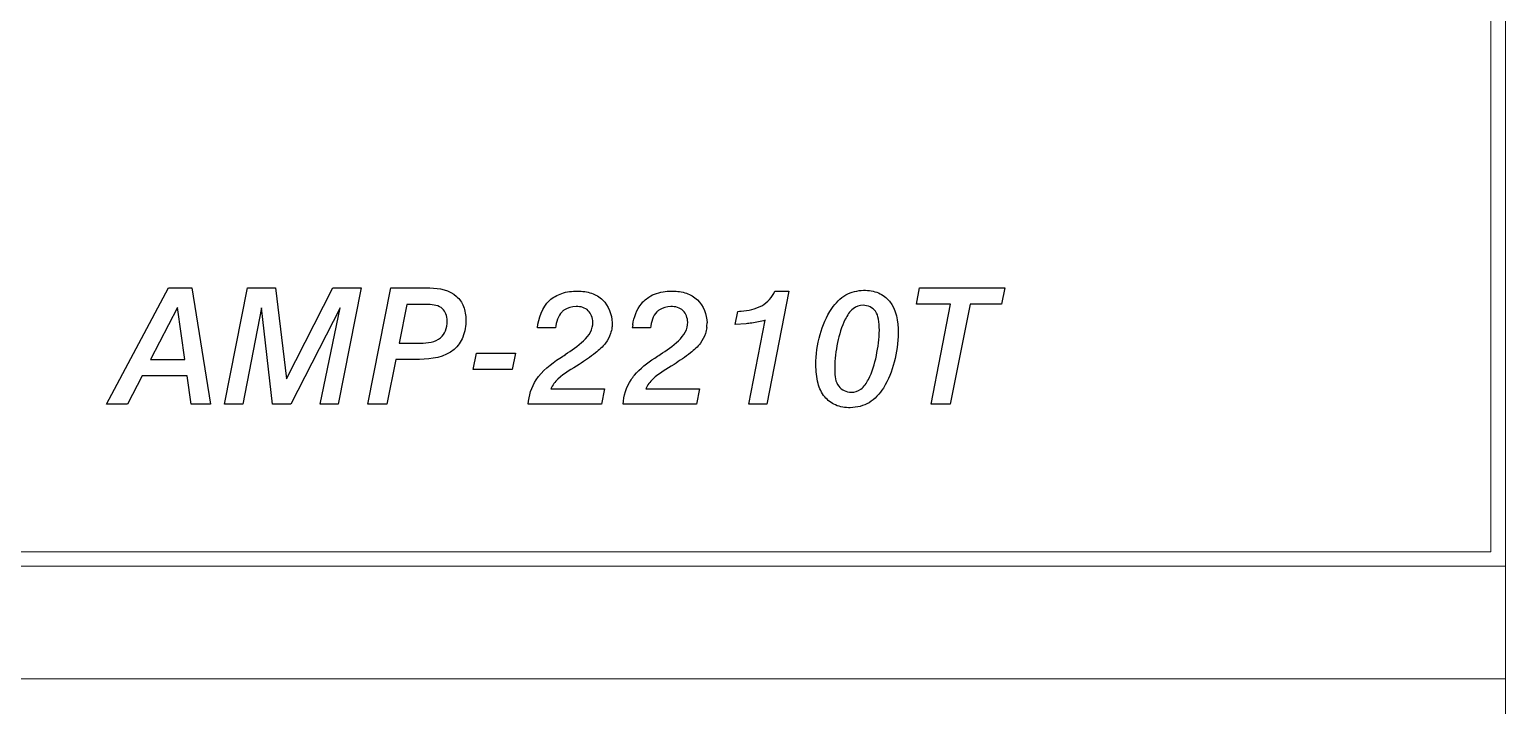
# Model space of a CAD drawing. Header units: inches. Extents: x 29 to 2254, y 8 to 2046.
# Drawn here: x 45.948 to 47.357, y 31 to 31.645 of the extents above; entities that cross this region are included whole.
import ezdxf

# ---------------------------------------------------------------- set-up
doc = ezdxf.new("R2010")
doc.units = ezdxf.units.IN
doc.header["$MEASUREMENT"] = 0
doc.layers.add('SCREEN', color=5, linetype='Continuous')

msp = doc.modelspace()

# ---------------------------------------------------------------- linework, layer by layer
at = {"color": 0, "lineweight": 5}
for points in [[(47.3566, 30.9245), (47.3566, 30.9245), (47.3566, 32.4999), (47.3566, 32.4999)], [(47.3427, 31.1469), (47.3427, 31.1469), (47.3427, 32.2775), (47.3427, 32.2775)], [(31.3574, 31.1469), (31.3574, 31.1469), (47.3427, 31.1469), (47.3427, 31.1469)], [(47.3427, 31.1469), (47.3427, 31.1469), (47.3427, 31.1469), (47.3427, 31.1469)], [(47.3566, 31.133), (47.3566, 31.133), (31.3435, 31.133), (31.3435, 31.133)], [(47.3566, 31.133), (47.3566, 31.133), (47.3566, 31.133), (47.3566, 31.133)], [(47.3566, 31.0255), (47.3566, 31.0255), (31.3435, 31.0255), (31.3435, 31.0255)], [(47.3566, 31.0255), (47.3566, 31.0255), (47.3566, 31.0255), (47.3566, 31.0255)]]:
    msp.add_open_spline(points, degree=3, dxfattribs=at)
at = {"layer": 'SCREEN', "color": 0, "linetype": 'Continuous'}
for p, q in [((46.0219, 31.2876), (46.0809, 31.3987)), ((46.0809, 31.3987), (46.1031, 31.3987)), ((46.1031, 31.3987), (46.1211, 31.2876)), ((46.1344, 31.2876), (46.1562, 31.3987)), ((46.1562, 31.3987), (46.1831, 31.3987)), ((46.1831, 31.3987), (46.1935, 31.312)), ((46.1935, 31.312), (46.2379, 31.3987)), ((46.2379, 31.3987), (46.2649, 31.3987)), ((46.2649, 31.3987), (46.243, 31.2876)), ((46.2711, 31.2876), (46.293, 31.3987)), ((46.293, 31.3987), (46.3304, 31.3987)), ((46.5358, 31.3874), (46.5393, 31.39)), ((46.6729, 31.3956), (46.6518, 31.2876)), ((46.6596, 31.3956), (46.6729, 31.3956)), ((46.7945, 31.3831), (46.7976, 31.3987)), ((46.7976, 31.3987), (46.8788, 31.3987)), ((46.8788, 31.3987), (46.8757, 31.3831)), ((46.0894, 31.38), (46.0639, 31.3305)), ((46.0965, 31.3305), (46.0894, 31.38)), ((46.1696, 31.3798), (46.1519, 31.2876)), ((46.1803, 31.2876), (46.1696, 31.3798)), ((46.2446, 31.3797), (46.1978, 31.2876)), ((46.2257, 31.2876), (46.2446, 31.3797)), ((46.3084, 31.3828), (46.3011, 31.346)), ((46.3289, 31.3828), (46.3084, 31.3828)), ((46.6217, 31.3639), (46.6241, 31.3763)), ((46.8272, 31.3831), (46.7945, 31.3831)), ((46.8085, 31.2876), (46.8272, 31.3831)), ((46.8457, 31.3831), (46.8269, 31.2876)), ((46.8757, 31.3831), (46.8457, 31.3831)), ((46.6322, 31.3645), (46.6217, 31.3639)), ((46.6346, 31.2876), (46.6504, 31.3679)), ((46.4502, 31.3605), (46.4329, 31.3605)), ((46.5407, 31.3605), (46.5234, 31.3605)), ((46.3011, 31.346), (46.3213, 31.346)), ((46.3716, 31.3208), (46.3748, 31.3364)), ((46.3748, 31.3364), (46.412, 31.3364)), ((46.412, 31.3364), (46.409, 31.3208)), ((46.0639, 31.3305), (46.0965, 31.3305)), ((46.298, 31.3305), (46.2893, 31.2876)), ((46.3204, 31.3305), (46.298, 31.3305)), ((46.409, 31.3208), (46.3716, 31.3208)), ((46.0558, 31.3148), (46.0417, 31.2876)), ((46.0987, 31.3148), (46.0558, 31.3148)), ((46.1026, 31.2876), (46.0987, 31.3148)), ((46.4459, 31.3025), (46.497, 31.3025)), ((46.497, 31.3025), (46.4941, 31.2876)), ((46.5364, 31.3025), (46.5875, 31.3025)), ((46.5875, 31.3025), (46.5846, 31.2876)), ((46.0417, 31.2876), (46.0219, 31.2876)), ((46.1211, 31.2876), (46.1026, 31.2876)), ((46.1519, 31.2876), (46.1344, 31.2876)), ((46.1978, 31.2876), (46.1803, 31.2876)), ((46.243, 31.2876), (46.2257, 31.2876)), ((46.2893, 31.2876), (46.2711, 31.2876)), ((46.4941, 31.2876), (46.4242, 31.2876)), ((46.5846, 31.2876), (46.5147, 31.2876)), ((46.6518, 31.2876), (46.6346, 31.2876)), ((46.8269, 31.2876), (46.8085, 31.2876))]:
    msp.add_line(p, q, dxfattribs=at)
for centre, radius, start, end in [((46.6167, 31.5038), 0.1277, 273.3625, 274.7346), ((46.5799, 31.3543), 0.0568, 170.6734, 173.7423), ((46.564, 31.3649), 0.0308, 352.6314, 1.0112), ((46.0593, 31.9327), 0.7192, 303.332, 303.8218), ((46.1498, 31.9327), 0.7192, 303.332, 303.8218)]:
    msp.add_arc(centre, radius, start, end, dxfattribs=at)
for points, knots in [([(46.3304, 31.3987), (46.3393, 31.3987), (46.3535, 31.3957), (46.3636, 31.381), (46.3653, 31.367), (46.3633, 31.3521), (46.3502, 31.3334), (46.3319, 31.3305), (46.3204, 31.3305)], [0, 0, 0, 0, 0.227226, 0.327371, 0.439317, 0.581358, 0.705332, 1, 1, 1, 1]), ([(46.4329, 31.3605), (46.434, 31.37), (46.4392, 31.385), (46.4565, 31.3946), (46.4707, 31.3963), (46.4845, 31.3946), (46.4992, 31.3861), (46.5047, 31.3719), (46.5042, 31.3624), (46.504, 31.3609)], [0, 0, 0, 0, 0.257645, 0.377987, 0.516593, 0.636698, 0.746854, 0.959908, 1, 1, 1, 1]), ([(46.5393, 31.39), (46.5416, 31.3915), (46.5467, 31.3939), (46.5521, 31.395), (46.555, 31.3954)], [0, 0, 0, 0, 0.484709, 1, 1, 1, 1]), ([(46.555, 31.3954), (46.5573, 31.3957), (46.5641, 31.396), (46.575, 31.3946), (46.5897, 31.3861), (46.5946, 31.3734), (46.5948, 31.3654)], [0, 0, 0, 0, 0.122425, 0.360182, 0.578244, 1, 1, 1, 1]), ([(46.6272, 31.3765), (46.634, 31.3771), (46.6474, 31.3795), (46.6571, 31.3899), (46.6596, 31.3956)], [0, 0, 0, 0, 0.520724, 1, 1, 1, 1]), ([(46.7315, 31.2844), (46.7266, 31.2843), (46.7174, 31.2857), (46.7058, 31.2944), (46.6996, 31.3085), (46.6978, 31.3291), (46.7013, 31.3538), (46.711, 31.3773), (46.726, 31.3934), (46.7383, 31.3963), (46.7442, 31.3965)], [0, 0, 0, 0, 0.094609, 0.179598, 0.273499, 0.39004, 0.582971, 0.761624, 0.885295, 1, 1, 1, 1]), ([(46.7442, 31.3965), (46.7491, 31.3966), (46.7584, 31.3952), (46.7747, 31.3828), (46.7787, 31.3565), (46.7745, 31.3283), (46.7656, 31.3046), (46.7507, 31.2877), (46.7378, 31.2845), (46.7315, 31.2844)], [0, 0, 0, 0, 0.095153, 0.180125, 0.386374, 0.572229, 0.749298, 0.8785, 1, 1, 1, 1]), ([(46.3213, 31.346), (46.328, 31.346), (46.3386, 31.3472), (46.3461, 31.358), (46.3471, 31.3663), (46.3463, 31.3739), (46.3412, 31.3817), (46.3336, 31.3828), (46.3289, 31.3828)], [0, 0, 0, 0, 0.309006, 0.434648, 0.582208, 0.690491, 0.781726, 1, 1, 1, 1]), ([(46.4589, 31.3778), (46.458, 31.3773), (46.4529, 31.3731), (46.4509, 31.366), (46.4502, 31.3605)], [0, 0, 0, 0, 0.161211, 1, 1, 1, 1]), ([(46.4595, 31.3352), (46.4708, 31.3427), (46.4908, 31.3553), (46.4827, 31.3787), (46.4702, 31.3822), (46.462, 31.3799), (46.4589, 31.3778)], [0, 0, 0, 0, 0.534604, 0.690036, 0.853215, 1, 1, 1, 1]), ([(46.5322, 31.3837), (46.5331, 31.3848), (46.5343, 31.3861), (46.5356, 31.3872), (46.5358, 31.3874)], [0, 0, 0, 0, 0.804993, 1, 1, 1, 1]), ([(46.5494, 31.3778), (46.5485, 31.3773), (46.5434, 31.3731), (46.5414, 31.366), (46.5407, 31.3605)], [0, 0, 0, 0, 0.161211, 1, 1, 1, 1]), ([(46.5501, 31.3352), (46.5613, 31.3427), (46.5813, 31.3553), (46.5732, 31.3787), (46.5607, 31.3822), (46.5525, 31.3799), (46.5494, 31.3778)], [0, 0, 0, 0, 0.534604, 0.690036, 0.853215, 1, 1, 1, 1]), ([(46.7592, 31.3585), (46.7592, 31.362), (46.7589, 31.3682), (46.7557, 31.3786), (46.7446, 31.3839), (46.7327, 31.3793), (46.7243, 31.3657), (46.7185, 31.3462), (46.7167, 31.3301), (46.7166, 31.3208), (46.7166, 31.3201)], [0, 0, 0, 0, 0.10185, 0.178181, 0.303161, 0.400463, 0.521101, 0.74604, 0.980997, 1, 1, 1, 1]), ([(46.6504, 31.3679), (46.6461, 31.3666), (46.6401, 31.3654), (46.6339, 31.3647), (46.6322, 31.3645)], [0, 0, 0, 0, 0.71727, 1, 1, 1, 1]), ([(46.504, 31.3609), (46.5038, 31.3589), (46.5025, 31.3537), (46.4979, 31.3448), (46.4871, 31.3353), (46.4782, 31.3292), (46.4728, 31.3257)], [0, 0, 0, 0, 0.122391, 0.332357, 0.604997, 1, 1, 1, 1]), ([(46.5945, 31.3609), (46.5943, 31.3589), (46.5931, 31.3537), (46.5884, 31.3448), (46.5776, 31.3353), (46.5687, 31.3292), (46.5633, 31.3257)], [0, 0, 0, 0, 0.122391, 0.332357, 0.604997, 1, 1, 1, 1]), ([(46.7166, 31.3201), (46.7166, 31.3145), (46.7177, 31.3042), (46.7312, 31.2974), (46.7428, 31.3017), (46.7515, 31.3148), (46.7569, 31.3341), (46.7592, 31.3503), (46.7592, 31.3585)], [0, 0, 0, 0, 0.160213, 0.292306, 0.391689, 0.509327, 0.751895, 1, 1, 1, 1]), ([(46.4242, 31.2876), (46.4247, 31.2958), (46.4306, 31.3145), (46.4459, 31.3261), (46.4544, 31.3318)], [0, 0, 0, 0, 0.445448, 1, 1, 1, 1]), ([(46.4728, 31.3257), (46.4658, 31.3214), (46.4554, 31.3155), (46.4472, 31.306), (46.4459, 31.3025)], [0, 0, 0, 0, 0.684427, 1, 1, 1, 1]), ([(46.5633, 31.3257), (46.5563, 31.3214), (46.5459, 31.3155), (46.5377, 31.306), (46.5364, 31.3025)], [0, 0, 0, 0, 0.684427, 1, 1, 1, 1]), ([(46.5147, 31.2876), (46.5152, 31.2958), (46.5184, 31.306), (46.5244, 31.314), (46.5255, 31.3154)], [0, 0, 0, 0, 0.819574, 1, 1, 1, 1])]:
    msp.add_open_spline(points, degree=3, knots=knots, dxfattribs=at)
for points in [[(46.5239, 31.3635), (46.525, 31.3707), (46.5277, 31.3781), (46.5322, 31.3837)], [(46.5255, 31.3154), (46.5309, 31.3219), (46.5379, 31.3271), (46.5449, 31.3318)]]:
    msp.add_open_spline(points, degree=3, dxfattribs=at)

doc.saveas('drawing.dxf')
